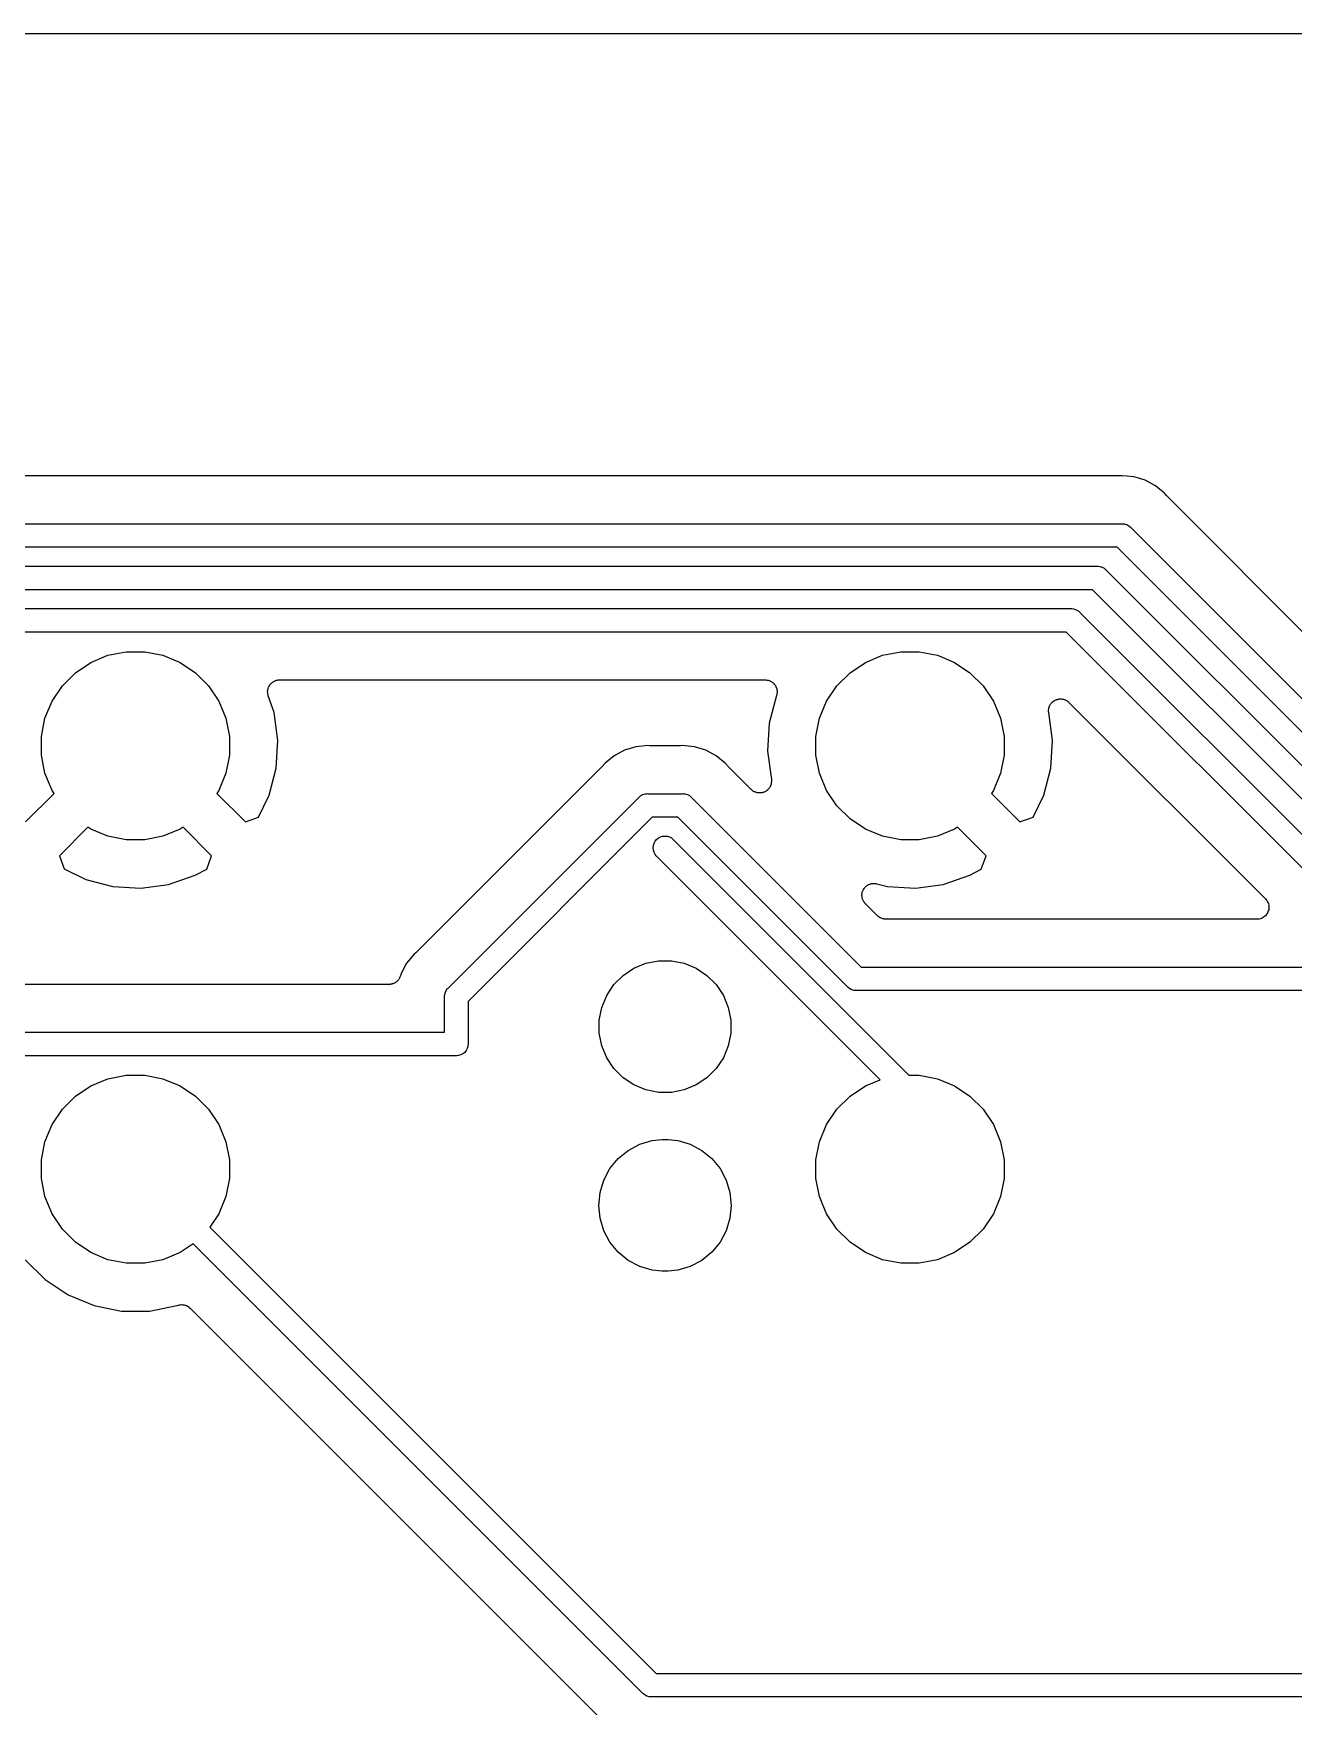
# Model space of a CAD drawing. Extents: x 77 to 229, y -160 to -63.
# Drawn here: x 179.22 to 192.61, y -80.63 to -62.85 of the extents above; entities that cross this region are included whole.
import ezdxf

# ---------------------------------------------------------------- set-up
doc = ezdxf.new("R2010")
doc.units = 0
doc.layers.add('BLACK', color=7, linetype='CONTINUOUS')

msp = doc.modelspace()

# ---------------------------------------------------------------- linework, layer by layer
at = {"layer": 'BLACK', "linetype": 'CONTINUOUS'}
for p, q in [((130.678, -62.8515), (200.492, -62.8515)), ((190.75, -67.5544), (154.589, -67.5544)), ((190.755, -67.5539), (190.75, -67.5544)), ((190.76, -67.554), (190.755, -67.5539)), ((190.762, -67.5538), (190.76, -67.554)), ((190.787, -67.5513), (190.762, -67.5538)), ((190.837, -67.5562), (190.787, -67.5513)), ((190.911, -67.5636), (190.837, -67.5562)), ((190.837, -67.5562), (190.837, -67.5562)), ((190.962, -67.579), (190.911, -67.5636)), ((191.03, -67.5998), (190.962, -67.579)), ((190.962, -67.579), (190.962, -67.579)), ((190.962, -67.579), (190.962, -67.579)), ((191.078, -67.6252), (191.03, -67.5998)), ((191.078, -67.6253), (191.078, -67.6252)), ((191.14, -67.6585), (191.078, -67.6253)), ((191.183, -67.6935), (191.14, -67.6585)), ((191.237, -67.7376), (191.183, -67.6935)), ((191.183, -67.6935), (191.183, -67.6935)), ((191.183, -67.6935), (191.183, -67.6935)), ((191.253, -67.757), (191.237, -67.7376)), ((191.256, -67.7608), (191.253, -67.757)), ((191.26, -67.765), (191.256, -67.7608)), ((191.261, -67.7662), (191.26, -67.765)), ((192.87, -69.3759), (191.261, -67.7662)), ((154.558, -68.0624), (190.781, -68.0624)), ((190.781, -68.0624), (190.787, -68.0618)), ((190.787, -68.0618), (190.793, -68.0624)), ((190.793, -68.0624), (190.793, -68.0624)), ((190.793, -68.0624), (190.812, -68.0642)), ((190.812, -68.0642), (190.812, -68.0642)), ((190.812, -68.0642), (190.812, -68.0642)), ((190.812, -68.0642), (190.816, -68.0655)), ((190.816, -68.0655), (190.835, -68.0714)), ((190.835, -68.0714), (190.857, -68.083)), ((190.857, -68.083), (190.857, -68.083)), ((190.857, -68.083), (190.857, -68.083)), ((190.857, -68.083), (190.858, -68.0842)), ((190.858, -68.0842), (190.876, -68.0986)), ((190.876, -68.0986), (190.88, -68.1034)), ((190.88, -68.1034), (194.398, -71.6219)), ((190.735, -68.3124), (154.603, -68.3124)), ((194.253, -71.831), (190.735, -68.3124)), ((154.744, -68.5128), (190.518, -68.5128)), ((190.518, -68.5128), (190.524, -68.5122)), ((190.524, -68.5122), (190.53, -68.5128)), ((190.53, -68.5128), (190.53, -68.5128)), ((190.53, -68.5128), (190.549, -68.5146)), ((190.549, -68.5146), (190.572, -68.5218)), ((190.572, -68.5218), (190.572, -68.5218)), ((190.572, -68.5218), (190.572, -68.5218)), ((190.572, -68.5218), (190.575, -68.5234)), ((190.575, -68.5234), (190.594, -68.5334)), ((190.594, -68.5334), (190.594, -68.5334)), ((190.594, -68.5334), (190.594, -68.5334)), ((190.594, -68.5334), (190.602, -68.5398)), ((190.602, -68.5398), (190.613, -68.549)), ((190.613, -68.549), (190.617, -68.5538)), ((190.617, -68.5538), (194.437, -72.3744)), ((190.472, -68.7628), (154.789, -68.7628)), ((194.292, -72.5835), (190.472, -68.7628)), ((156.873, -68.9632), (190.238, -68.9632)), ((190.238, -68.9632), (190.244, -68.9626)), ((190.244, -68.9626), (190.25, -68.9632)), ((190.25, -68.9632), (190.25, -68.9632)), ((190.25, -68.9632), (190.269, -68.965)), ((190.269, -68.965), (190.292, -68.9722)), ((190.292, -68.9722), (190.306, -68.9798)), ((190.306, -68.9798), (190.314, -68.9838)), ((190.314, -68.9838), (190.314, -68.9838)), ((190.314, -68.9838), (190.314, -68.9838)), ((190.314, -68.9838), (190.321, -68.9896)), ((190.321, -68.9896), (190.328, -68.9955)), ((190.328, -68.9955), (190.328, -68.9955)), ((190.328, -68.9955), (190.333, -68.9994)), ((190.333, -68.9994), (190.337, -69.0041)), ((190.337, -69.0041), (194.322, -72.9886)), ((190.192, -69.2132), (156.919, -69.2132)), ((194.177, -73.1977), (190.192, -69.2132)), ((179.826, -69.5353), (180.008, -69.4599)), ((180.008, -69.4599), (180.202, -69.4215)), ((180.202, -69.4215), (180.398, -69.4215)), ((180.398, -69.4215), (180.592, -69.4599)), ((180.592, -69.4599), (180.774, -69.5353)), ((188.058, -69.5353), (188.24, -69.4599)), ((188.24, -69.4599), (188.434, -69.4215)), ((188.434, -69.4215), (188.63, -69.4215)), ((188.63, -69.4215), (188.824, -69.4599)), ((188.824, -69.4599), (189.006, -69.5353)), ((179.523, -69.784), (179.663, -69.6447)), ((179.663, -69.6447), (179.826, -69.5353)), ((180.774, -69.5353), (180.937, -69.6447)), ((180.937, -69.6447), (181.077, -69.784)), ((187.755, -69.784), (187.895, -69.6447)), ((187.895, -69.6447), (188.058, -69.5353)), ((189.006, -69.5353), (189.169, -69.6447)), ((189.169, -69.6447), (189.309, -69.784)), ((179.414, -69.9478), (179.523, -69.784)), ((181.077, -69.784), (181.186, -69.9478)), ((181.705, -69.839), (181.706, -69.8309)), ((181.705, -69.8432), (181.705, -69.839)), ((181.705, -69.8473), (181.705, -69.8432)), ((181.706, -69.8555), (181.705, -69.8473)), ((181.706, -69.8309), (181.707, -69.8227)), ((181.706, -69.8638), (181.706, -69.8555)), ((181.707, -69.8679), (181.706, -69.8638)), ((181.707, -69.8227), (181.709, -69.8187)), ((181.707, -69.872), (181.707, -69.8679)), ((181.709, -69.8799), (181.707, -69.872)), ((181.709, -69.8146), (181.712, -69.8069)), ((181.709, -69.8187), (181.709, -69.8146)), ((181.712, -69.8069), (181.715, -69.799)), ((181.715, -69.799), (181.717, -69.7953)), ((181.717, -69.7953), (181.718, -69.7915)), ((181.718, -69.7915), (181.723, -69.7845)), ((181.723, -69.7845), (181.726, -69.7772)), ((181.726, -69.7772), (181.729, -69.774)), ((181.729, -69.774), (181.731, -69.7705)), ((181.731, -69.7705), (181.737, -69.7645)), ((181.737, -69.7645), (181.742, -69.7581)), ((181.742, -69.7581), (181.745, -69.7555)), ((181.745, -69.7555), (181.748, -69.7524)), ((181.748, -69.7524), (181.755, -69.7476)), ((181.755, -69.7476), (181.761, -69.7424)), ((181.761, -69.7424), (181.765, -69.7405)), ((181.765, -69.7405), (181.769, -69.7381)), ((181.769, -69.7381), (181.776, -69.7347)), ((181.776, -69.7347), (181.783, -69.7308)), ((181.783, -69.7308), (181.787, -69.7296)), ((181.787, -69.7296), (181.791, -69.7279)), ((181.791, -69.7279), (181.799, -69.726)), ((181.799, -69.726), (181.807, -69.7236)), ((181.807, -69.7236), (181.811, -69.7232)), ((181.811, -69.7232), (181.815, -69.7223)), ((181.815, -69.7223), (181.824, -69.722)), ((181.824, -69.722), (181.832, -69.7212)), ((181.832, -69.7212), (186.993, -69.7212)), ((186.993, -69.7212), (186.994, -69.7212)), ((186.994, -69.7212), (186.998, -69.7216)), ((186.998, -69.7216), (187.001, -69.7215)), ((187.001, -69.7215), (187.01, -69.723)), ((187.01, -69.723), (187.019, -69.724)), ((187.019, -69.724), (187.022, -69.725)), ((187.022, -69.725), (187.026, -69.7256)), ((187.026, -69.7256), (187.034, -69.7288)), ((187.034, -69.7288), (187.043, -69.7315)), ((187.043, -69.7315), (187.046, -69.7332)), ((187.046, -69.7332), (187.049, -69.7344)), ((187.049, -69.7344), (187.057, -69.7391)), ((187.057, -69.7391), (187.064, -69.7434)), ((187.064, -69.7434), (187.067, -69.7457)), ((187.067, -69.7457), (187.07, -69.7475)), ((187.07, -69.7475), (187.077, -69.7536)), ((187.077, -69.7536), (187.083, -69.7593)), ((187.083, -69.7593), (187.086, -69.7621)), ((187.086, -69.7621), (187.088, -69.7645)), ((187.088, -69.7645), (187.093, -69.7717)), ((187.093, -69.7717), (187.099, -69.7787)), ((187.099, -69.7787), (187.101, -69.7818)), ((187.101, -69.7818), (187.103, -69.7846)), ((187.103, -69.7846), (187.106, -69.7927)), ((187.106, -69.7927), (187.11, -69.8006)), ((187.11, -69.8006), (187.111, -69.804)), ((187.111, -69.804), (187.113, -69.8072)), ((187.113, -69.8072), (187.115, -69.8159)), ((187.115, -69.8159), (187.117, -69.8244)), ((187.117, -69.8737), (187.116, -69.8771)), ((187.117, -69.8244), (187.118, -69.8279)), ((187.118, -69.8649), (187.117, -69.8737)), ((187.118, -69.8279), (187.119, -69.8313)), ((187.119, -69.8561), (187.118, -69.8649)), ((187.119, -69.8313), (187.119, -69.8402)), ((187.119, -69.8402), (187.12, -69.8491)), ((187.12, -69.8491), (187.119, -69.8526)), ((187.119, -69.8526), (187.119, -69.8561)), ((187.646, -69.9478), (187.755, -69.784)), ((189.309, -69.784), (189.418, -69.9478)), ((179.338, -70.1298), (179.414, -69.9478)), ((181.186, -69.9478), (181.262, -70.1298)), ((181.711, -69.888), (181.709, -69.8799)), ((181.712, -69.8897), (181.711, -69.888)), ((181.774, -70.0695), (181.712, -69.8897)), ((187.113, -69.8865), (187.036, -70.1827)), ((187.116, -69.8805), (187.113, -69.8865)), ((187.116, -69.8771), (187.116, -69.8805)), ((187.57, -70.1298), (187.646, -69.9478)), ((189.418, -69.9478), (189.494, -70.1298)), ((190.004, -70.049), (190.005, -70.0451)), ((190.005, -70.0574), (190.004, -70.049)), ((190.005, -70.0411), (190.006, -70.0327)), ((190.005, -70.0451), (190.005, -70.0411)), ((190.006, -70.0327), (190.007, -70.0244)), ((190.007, -70.0244), (190.008, -70.0206)), ((190.008, -70.0206), (190.009, -70.0166)), ((190.009, -70.0166), (190.012, -70.0088)), ((190.012, -70.0088), (190.014, -70.0007)), ((190.014, -70.0007), (190.016, -69.9972)), ((190.016, -69.9972), (190.018, -69.9935)), ((190.018, -69.9935), (190.022, -69.9864)), ((190.022, -69.9864), (190.026, -69.979)), ((190.026, -69.979), (190.029, -69.9759)), ((190.029, -69.9759), (190.031, -69.9725)), ((190.031, -69.9725), (190.037, -69.9664)), ((190.037, -69.9664), (190.042, -69.9599)), ((190.042, -69.9599), (190.045, -69.9574)), ((190.045, -69.9574), (190.048, -69.9545)), ((190.048, -69.9545), (190.055, -69.9496)), ((190.055, -69.9496), (190.061, -69.9443)), ((190.061, -69.9443), (190.065, -69.9425)), ((190.065, -69.9425), (190.068, -69.9401)), ((190.068, -69.9401), (190.076, -69.9367)), ((190.076, -69.9367), (190.083, -69.9328)), ((190.083, -69.9328), (190.087, -69.9316)), ((190.087, -69.9316), (190.091, -69.93)), ((190.091, -69.93), (190.099, -69.9281)), ((190.099, -69.9281), (190.107, -69.9257)), ((190.107, -69.9257), (190.111, -69.9253)), ((190.111, -69.9253), (190.115, -69.9244)), ((190.115, -69.9244), (190.123, -69.9241)), ((190.123, -69.9241), (190.132, -69.9233)), ((190.132, -69.9233), (190.136, -69.9237)), ((190.136, -69.9237), (190.14, -69.9236)), ((190.14, -69.9236), (190.148, -69.925)), ((190.148, -69.925), (190.156, -69.9258)), ((190.156, -69.9258), (190.16, -69.927)), ((190.16, -69.927), (190.164, -69.9277)), ((190.164, -69.9277), (190.172, -69.9306)), ((190.172, -69.9306), (190.18, -69.9331)), ((190.18, -69.9331), (190.184, -69.935)), ((190.184, -69.935), (190.187, -69.9364)), ((190.187, -69.9364), (190.195, -69.9408)), ((190.195, -69.9408), (190.202, -69.9448)), ((190.202, -69.9448), (190.205, -69.9473)), ((190.205, -69.9473), (190.209, -69.9494)), ((190.209, -69.9494), (190.215, -69.9552)), ((190.215, -69.9552), (190.221, -69.9605)), ((190.221, -69.9605), (192.309, -72.0482)), ((179.3, -70.323), (179.338, -70.1298)), ((181.262, -70.1298), (181.3, -70.323)), ((181.814, -70.3638), (181.774, -70.0695)), ((187.036, -70.1827), (187.018, -70.4792)), ((187.532, -70.323), (187.57, -70.1298)), ((189.494, -70.1298), (189.532, -70.323)), ((190.005, -70.0658), (190.005, -70.0574)), ((190.006, -70.0676), (190.005, -70.0658)), ((190.046, -70.3638), (190.006, -70.0676)), ((179.3, -70.52), (179.3, -70.323)), ((181.3, -70.323), (181.3, -70.52)), ((181.796, -70.6603), (181.814, -70.3638)), ((187.532, -70.52), (187.532, -70.323)), ((189.532, -70.323), (189.532, -70.52)), ((190.028, -70.6603), (190.046, -70.3638)), ((179.338, -70.7132), (179.3, -70.52)), ((181.3, -70.52), (181.262, -70.7132)), ((185.331, -70.5744), (185.292, -70.6062)), ((185.388, -70.5271), (185.331, -70.5744)), ((185.331, -70.5744), (185.331, -70.5744)), ((185.498, -70.4683), (185.388, -70.5271)), ((185.618, -70.4321), (185.498, -70.4683)), ((185.717, -70.4224), (185.618, -70.4321)), ((185.742, -70.4199), (185.717, -70.4224)), ((185.717, -70.4224), (185.717, -70.4224)), ((185.766, -70.4224), (185.742, -70.4199)), ((185.772, -70.4224), (185.766, -70.4224)), ((185.777, -70.423), (185.772, -70.4224)), ((185.779, -70.423), (185.777, -70.423)), ((186.081, -70.423), (185.779, -70.423)), ((186.086, -70.4225), (186.081, -70.423)), ((186.091, -70.4225), (186.086, -70.4225)), ((186.093, -70.4224), (186.091, -70.4225)), ((186.118, -70.4199), (186.093, -70.4224)), ((186.143, -70.4224), (186.118, -70.4199)), ((186.242, -70.4321), (186.143, -70.4224)), ((186.143, -70.4224), (186.143, -70.4224)), ((186.361, -70.4683), (186.242, -70.4321)), ((186.471, -70.5271), (186.361, -70.4683)), ((186.568, -70.6062), (186.471, -70.5271)), ((187.018, -70.4792), (187.059, -70.779)), ((187.57, -70.7132), (187.532, -70.52)), ((189.532, -70.52), (189.494, -70.7132)), ((179.414, -70.8952), (179.338, -70.7132)), ((181.262, -70.7132), (181.186, -70.8952)), ((181.721, -70.9476), (181.796, -70.6603)), ((185.268, -70.6348), (183.29, -72.6127)), ((185.271, -70.6307), (185.268, -70.6348)), ((185.275, -70.6269), (185.271, -70.6307)), ((185.276, -70.6256), (185.275, -70.6269)), ((185.292, -70.6062), (185.276, -70.6256)), ((186.584, -70.6256), (186.568, -70.6062)), ((186.587, -70.6293), (186.584, -70.6256)), ((186.591, -70.6335), (186.587, -70.6293)), ((186.592, -70.6348), (186.591, -70.6335)), ((186.843, -70.8861), (186.592, -70.6348)), ((187.646, -70.8952), (187.57, -70.7132)), ((189.494, -70.7132), (189.418, -70.8952)), ((189.953, -70.9476), (190.028, -70.6603)), ((179.132, -71.2304), (179.435, -70.9271)), ((179.435, -70.9271), (179.414, -70.8952)), ((181.186, -70.8952), (181.165, -70.9271)), ((181.165, -70.9271), (181.468, -71.2304)), ((185.672, -70.9516), (185.694, -70.9399)), ((185.694, -70.9398), (185.717, -70.9328)), ((185.694, -70.9399), (185.694, -70.9398)), ((185.717, -70.9328), (185.735, -70.931)), ((185.735, -70.931), (185.742, -70.9304)), ((185.735, -70.931), (185.735, -70.931)), ((185.742, -70.9304), (185.748, -70.931)), ((185.748, -70.931), (186.112, -70.931)), ((186.112, -70.931), (186.118, -70.9304)), ((186.118, -70.9304), (186.124, -70.931)), ((186.124, -70.931), (186.124, -70.931)), ((186.124, -70.931), (186.142, -70.9328)), ((186.142, -70.9328), (186.166, -70.9399)), ((186.166, -70.9399), (186.188, -70.9516)), ((186.85, -70.8914), (186.843, -70.8861)), ((186.856, -70.8972), (186.85, -70.8914)), ((186.859, -70.8993), (186.856, -70.8972)), ((186.862, -70.9018), (186.859, -70.8993)), ((186.87, -70.9058), (186.862, -70.9018)), ((186.877, -70.9103), (186.87, -70.9058)), ((186.881, -70.9117), (186.877, -70.9103)), ((186.884, -70.9135), (186.881, -70.9117)), ((186.892, -70.916), (186.884, -70.9135)), ((186.9, -70.919), (186.892, -70.916)), ((186.904, -70.9196), (186.9, -70.919)), ((186.908, -70.9208), (186.904, -70.9196)), ((186.916, -70.9216), (186.908, -70.9208)), ((186.925, -70.923), (186.916, -70.9216)), ((186.929, -70.9229), (186.925, -70.923)), ((186.933, -70.9233), (186.929, -70.9229)), ((186.941, -70.9225), (186.933, -70.9233)), ((186.949, -70.9222), (186.941, -70.9225)), ((186.953, -70.9213), (186.949, -70.9222)), ((186.957, -70.921), (186.953, -70.9213)), ((186.965, -70.9185), (186.957, -70.921)), ((186.974, -70.9167), (186.965, -70.9185)), ((186.977, -70.915), (186.974, -70.9167)), ((186.981, -70.9139), (186.977, -70.915)), ((186.989, -70.9099), (186.981, -70.9139)), ((186.996, -70.9065), (186.989, -70.9099)), ((186.999, -70.9042), (186.996, -70.9065)), ((187.003, -70.9023), (186.999, -70.9042)), ((187.01, -70.897), (187.003, -70.9023)), ((187.016, -70.8921), (187.01, -70.897)), ((187.019, -70.8892), (187.016, -70.8921)), ((187.022, -70.8867), (187.019, -70.8892)), ((187.028, -70.8802), (187.022, -70.8867)), ((187.033, -70.8741), (187.028, -70.8802)), ((187.036, -70.8707), (187.033, -70.8741)), ((187.038, -70.8677), (187.036, -70.8707)), ((187.042, -70.8603), (187.038, -70.8677)), ((187.047, -70.8531), (187.042, -70.8603)), ((187.048, -70.8494), (187.047, -70.8531)), ((187.05, -70.8459), (187.048, -70.8494)), ((187.053, -70.8379), (187.05, -70.8459)), ((187.056, -70.83), (187.053, -70.8379)), ((187.057, -70.8223), (187.056, -70.8261)), ((187.056, -70.8261), (187.056, -70.83)), ((187.058, -70.8139), (187.057, -70.8223)), ((187.06, -70.8056), (187.058, -70.8139)), ((187.059, -70.779), (187.059, -70.7808)), ((187.059, -70.7808), (187.059, -70.7892)), ((187.059, -70.7892), (187.06, -70.7976)), ((187.06, -70.7976), (187.06, -70.8016)), ((187.06, -70.8016), (187.06, -70.8056)), ((187.755, -71.059), (187.646, -70.8952)), ((189.418, -70.8952), (189.397, -70.9271)), ((189.397, -70.9271), (189.7, -71.2304)), ((181.608, -71.1797), (181.721, -70.9476)), ((183.627, -72.994), (185.649, -70.9719)), ((185.649, -70.9719), (185.653, -70.9672)), ((185.653, -70.9672), (185.658, -70.9633)), ((185.658, -70.9633), (185.672, -70.9516)), ((185.658, -70.9633), (185.658, -70.9633)), ((186.188, -70.9516), (186.207, -70.9672)), ((186.207, -70.9672), (186.211, -70.9719)), ((186.211, -70.9719), (188.012, -72.773)), ((187.895, -71.1983), (187.755, -71.059)), ((189.84, -71.1797), (189.953, -70.9476)), ((179.794, -71.2863), (179.491, -71.5896)), ((179.826, -71.3077), (179.794, -71.2863)), ((180.806, -71.2863), (180.774, -71.3077)), ((181.109, -71.5896), (180.806, -71.2863)), ((181.468, -71.2304), (181.608, -71.1797)), ((185.793, -71.181), (183.836, -73.1385)), ((186.066, -71.181), (185.793, -71.181)), ((187.867, -72.9821), (186.066, -71.181)), ((188.058, -71.3077), (187.895, -71.1983)), ((189.038, -71.2863), (189.006, -71.3077)), ((189.341, -71.5896), (189.038, -71.2863)), ((189.7, -71.2304), (189.84, -71.1797)), ((180.008, -71.3831), (179.826, -71.3077)), ((180.202, -71.4215), (180.008, -71.3831)), ((180.398, -71.4215), (180.202, -71.4215)), ((180.592, -71.3831), (180.398, -71.4215)), ((180.774, -71.3077), (180.592, -71.3831)), ((185.805, -71.4815), (185.812, -71.4579)), ((185.812, -71.4579), (185.824, -71.4362)), ((185.824, -71.4362), (185.839, -71.4172)), ((185.839, -71.4172), (185.858, -71.4016)), ((185.858, -71.4016), (185.88, -71.39)), ((185.88, -71.39), (185.903, -71.3828)), ((185.903, -71.3828), (185.928, -71.3804)), ((185.928, -71.3804), (185.953, -71.3828)), ((185.953, -71.3828), (185.976, -71.39)), ((185.976, -71.39), (185.998, -71.4016)), ((185.998, -71.4016), (186.012, -71.4133)), ((186.012, -71.4133), (188.52, -73.9215)), ((188.24, -71.3831), (188.058, -71.3077)), ((188.434, -71.4215), (188.24, -71.3831)), ((188.63, -71.4215), (188.434, -71.4215)), ((188.824, -71.3831), (188.63, -71.4215)), ((189.006, -71.3077), (188.824, -71.3831)), ((179.491, -71.5896), (179.542, -71.7296)), ((181.057, -71.7323), (181.109, -71.5896)), ((185.802, -71.506), (185.805, -71.4815)), ((185.805, -71.5305), (185.802, -71.506)), ((185.812, -71.5541), (185.805, -71.5305)), ((185.824, -71.5758), (185.812, -71.5541)), ((185.835, -71.59), (185.824, -71.5758)), ((188.215, -73.9702), (185.835, -71.59)), ((189.289, -71.7323), (189.341, -71.5896)), ((179.542, -71.7296), (179.774, -71.8425)), ((180.652, -71.8953), (180.935, -71.7975)), ((180.935, -71.7975), (181.057, -71.7323)), ((188.884, -71.8953), (189.167, -71.7975)), ((189.167, -71.7975), (189.289, -71.7323)), ((179.774, -71.8425), (180.061, -71.9179)), ((180.061, -71.9179), (180.358, -71.9357)), ((180.358, -71.9357), (180.652, -71.8953)), ((188.021, -72.0024), (188.023, -71.9938)), ((188.021, -72.0061), (188.021, -72.0024)), ((188.021, -72.0097), (188.021, -72.0061)), ((188.022, -72.0184), (188.021, -72.0097)), ((188.023, -71.9938), (188.024, -71.9851)), ((188.024, -71.9851), (188.025, -71.9816)), ((188.025, -71.978), (188.028, -71.9698)), ((188.025, -71.9816), (188.025, -71.978)), ((188.028, -71.9698), (188.031, -71.9614)), ((188.031, -71.9614), (188.033, -71.9582)), ((188.033, -71.9582), (188.034, -71.9548)), ((188.034, -71.9548), (188.039, -71.9473)), ((188.039, -71.9473), (188.043, -71.9397)), ((188.043, -71.9397), (188.045, -71.9369)), ((188.045, -71.9369), (188.047, -71.9337)), ((188.047, -71.9337), (188.053, -71.9273)), ((188.053, -71.9273), (188.059, -71.9206)), ((188.059, -71.9206), (188.062, -71.9183)), ((188.062, -71.9183), (188.064, -71.9156)), ((188.064, -71.9156), (188.071, -71.9105)), ((188.071, -71.9105), (188.078, -71.905)), ((188.078, -71.905), (188.081, -71.9033)), ((188.081, -71.9033), (188.084, -71.9012)), ((188.084, -71.9012), (188.092, -71.8975)), ((188.092, -71.8975), (188.1, -71.8935)), ((188.1, -71.8935), (188.103, -71.8924)), ((188.103, -71.8924), (188.107, -71.8909)), ((188.107, -71.8909), (188.115, -71.8889)), ((188.115, -71.8889), (188.124, -71.8864)), ((188.124, -71.8864), (188.127, -71.886)), ((188.127, -71.886), (188.131, -71.8852)), ((188.131, -71.8852), (188.14, -71.8849)), ((188.14, -71.8849), (188.148, -71.884)), ((188.148, -71.884), (188.152, -71.8844)), ((188.152, -71.8844), (188.156, -71.8843)), ((188.156, -71.8843), (188.164, -71.8857)), ((188.164, -71.8857), (188.173, -71.8865)), ((188.173, -71.8865), (188.176, -71.8876)), ((188.176, -71.8876), (188.18, -71.8882)), ((188.18, -71.8882), (188.293, -71.9179)), ((188.293, -71.9179), (188.59, -71.9357)), ((188.59, -71.9357), (188.884, -71.8953)), ((188.022, -72.0272), (188.022, -72.0184)), ((188.023, -72.0308), (188.022, -72.0272)), ((188.023, -72.0344), (188.023, -72.0308)), ((188.025, -72.0428), (188.023, -72.0344)), ((188.027, -72.0514), (188.025, -72.0428)), ((188.029, -72.0547), (188.027, -72.0514)), ((188.03, -72.0582), (188.029, -72.0547)), ((188.034, -72.066), (188.03, -72.0582)), ((188.038, -72.074), (188.034, -72.066)), ((188.04, -72.077), (188.038, -72.074)), ((188.041, -72.0802), (188.04, -72.077)), ((188.047, -72.0871), (188.041, -72.0802)), ((188.052, -72.0942), (188.047, -72.0871)), ((188.055, -72.0967), (188.052, -72.0942)), ((188.057, -72.0996), (188.055, -72.0967)), ((188.058, -72.1008), (188.057, -72.0996)), ((188.185, -72.2278), (188.058, -72.1008)), ((192.309, -72.0482), (192.31, -72.0491)), ((192.31, -72.0491), (192.31, -72.0491)), ((192.31, -72.0491), (192.31, -72.0492)), ((192.31, -72.0492), (192.31, -72.0495)), ((192.31, -72.0495), (192.318, -72.0591)), ((192.318, -72.0591), (192.326, -72.0685)), ((192.326, -72.0685), (192.326, -72.0686)), ((192.326, -72.0686), (192.326, -72.0688)), ((192.326, -72.0688), (192.332, -72.0798)), ((192.336, -72.1876), (192.331, -72.1981)), ((192.332, -72.0798), (192.337, -72.0904)), ((192.34, -72.1757), (192.336, -72.1872)), ((192.336, -72.1872), (192.336, -72.1874)), ((192.336, -72.1874), (192.336, -72.1876)), ((192.337, -72.0904), (192.337, -72.0906)), ((192.337, -72.0906), (192.337, -72.0908)), ((192.337, -72.0908), (192.341, -72.1027)), ((192.344, -72.164), (192.34, -72.1757)), ((192.341, -72.1027), (192.344, -72.1142)), ((192.344, -72.1142), (192.344, -72.1144)), ((192.344, -72.1144), (192.344, -72.1146)), ((192.344, -72.1146), (192.345, -72.1267)), ((192.345, -72.1515), (192.344, -72.1635)), ((192.344, -72.1635), (192.344, -72.1637)), ((192.344, -72.1637), (192.344, -72.164)), ((192.345, -72.1267), (192.346, -72.1389)), ((192.346, -72.1393), (192.345, -72.1515)), ((192.346, -72.1389), (192.346, -72.1391)), ((192.346, -72.1391), (192.346, -72.1393)), ((188.194, -72.2353), (188.185, -72.2278)), ((188.203, -72.2428), (188.194, -72.2353)), ((188.204, -72.2431), (188.203, -72.2428)), ((188.204, -72.2435), (188.204, -72.2431)), ((188.214, -72.2491), (188.204, -72.2435)), ((188.225, -72.2547), (188.214, -72.2491)), ((188.225, -72.2549), (188.225, -72.2547)), ((188.226, -72.2552), (188.225, -72.2549)), ((188.237, -72.2587), (188.226, -72.2552)), ((188.248, -72.2622), (188.237, -72.2587)), ((188.249, -72.2623), (188.248, -72.2622)), ((188.25, -72.2625), (188.249, -72.2623)), ((188.261, -72.2637), (188.25, -72.2625)), ((188.273, -72.265), (188.261, -72.2637)), ((188.274, -72.265), (188.273, -72.265)), ((188.274, -72.265), (188.274, -72.265)), ((188.274, -72.265), (188.274, -72.265)), ((188.275, -72.265), (188.274, -72.265)), ((192.219, -72.265), (188.275, -72.265)), ((192.231, -72.2638), (192.219, -72.265)), ((192.244, -72.2627), (192.231, -72.2638)), ((192.256, -72.2591), (192.244, -72.2626)), ((192.244, -72.2626), (192.244, -72.2626)), ((192.244, -72.2626), (192.244, -72.2627)), ((192.267, -72.2556), (192.256, -72.2591)), ((192.268, -72.2555), (192.267, -72.2556)), ((192.278, -72.2498), (192.268, -72.2554)), ((192.268, -72.2554), (192.268, -72.2555)), ((192.289, -72.244), (192.278, -72.2498)), ((192.29, -72.2438), (192.289, -72.2439)), ((192.289, -72.2439), (192.289, -72.244)), ((192.299, -72.2361), (192.29, -72.2438)), ((192.309, -72.2284), (192.299, -72.2361)), ((192.317, -72.2187), (192.309, -72.2281)), ((192.309, -72.2281), (192.309, -72.2283)), ((192.309, -72.2283), (192.309, -72.2284)), ((192.324, -72.2094), (192.317, -72.2187)), ((192.325, -72.2092), (192.324, -72.2094)), ((192.331, -72.1981), (192.325, -72.209)), ((192.325, -72.209), (192.325, -72.2092)), ((183.261, -72.6369), (183.182, -72.7333)), ((183.28, -72.6211), (183.261, -72.6369)), ((183.284, -72.6173), (183.28, -72.6211)), ((183.288, -72.6139), (183.284, -72.6173)), ((183.29, -72.6127), (183.288, -72.6139)), ((185.724, -72.7329), (185.859, -72.706)), ((185.859, -72.706), (185.997, -72.706)), ((185.997, -72.706), (186.132, -72.7329)), ((183.102, -72.8971), (183.1, -72.9021)), ((183.105, -72.8924), (183.102, -72.8971)), ((183.108, -72.8862), (183.105, -72.8924)), ((183.111, -72.8803), (183.108, -72.8862)), ((183.113, -72.8749), (183.111, -72.8803)), ((183.115, -72.8697), (183.113, -72.8749)), ((183.116, -72.868), (183.115, -72.8697)), ((183.123, -72.8433), (183.116, -72.868)), ((183.182, -72.7333), (183.123, -72.8433)), ((185.384, -72.9598), (185.482, -72.8623)), ((185.482, -72.8623), (185.596, -72.7857)), ((185.596, -72.7857), (185.724, -72.7329)), ((186.132, -72.7329), (186.26, -72.7857)), ((186.26, -72.7857), (186.374, -72.8623)), ((186.374, -72.8623), (186.472, -72.9598)), ((188.012, -72.773), (193.034, -72.773)), ((182.994, -72.9581), (177.368, -72.9581)), ((183, -72.9575), (182.994, -72.9581)), ((183.006, -72.9576), (183, -72.9575)), ((183.012, -72.9563), (183.006, -72.9576)), ((183.019, -72.9557), (183.012, -72.9563)), ((183.024, -72.954), (183.019, -72.9557)), ((183.03, -72.953), (183.024, -72.954)), ((183.036, -72.9505), (183.03, -72.953)), ((183.043, -72.9485), (183.036, -72.9505)), ((183.048, -72.9458), (183.043, -72.9485)), ((183.053, -72.9437), (183.048, -72.9458)), ((183.059, -72.94), (183.053, -72.9437)), ((183.065, -72.9369), (183.059, -72.94)), ((183.069, -72.9333), (183.065, -72.9369)), ((183.074, -72.9302), (183.069, -72.9333)), ((183.079, -72.9255), (183.074, -72.9302)), ((183.084, -72.9212), (183.079, -72.9255)), ((183.087, -72.9168), (183.084, -72.9212)), ((183.091, -72.9129), (183.087, -72.9168)), ((183.095, -72.9073), (183.091, -72.9129)), ((183.1, -72.9021), (183.095, -72.9073)), ((183.585, -73.0867), (183.588, -73.0622)), ((183.588, -73.0622), (183.595, -73.0386)), ((183.595, -73.0386), (183.606, -73.0169)), ((183.606, -73.0169), (183.618, -73.0026)), ((183.618, -73.0026), (183.622, -72.9979)), ((183.618, -73.0026), (183.618, -73.0026)), ((183.622, -72.9979), (183.627, -72.994)), ((185.255, -73.2018), (185.308, -73.0744)), ((185.308, -73.0744), (185.384, -72.9598)), ((186.472, -72.9598), (186.548, -73.0744)), ((186.548, -73.0744), (186.601, -73.2018)), ((187.871, -72.9868), (187.867, -72.9821)), ((187.876, -72.9907), (187.871, -72.9868)), ((187.89, -73.0024), (187.876, -72.9907)), ((187.876, -72.9907), (187.876, -72.9907)), ((187.908, -73.0119), (187.89, -73.0024)), ((187.912, -73.014), (187.908, -73.0119)), ((187.935, -73.0212), (187.912, -73.014)), ((187.954, -73.023), (187.935, -73.0212)), ((187.96, -73.0236), (187.954, -73.023)), ((187.954, -73.023), (187.954, -73.023)), ((187.966, -73.023), (187.96, -73.0236)), ((192.988, -73.023), (187.966, -73.023)), ((183.586, -73.0928), (183.585, -73.0867)), ((183.586, -73.4661), (183.586, -73.0928)), ((183.836, -73.1385), (183.836, -73.585)), ((185.228, -73.3371), (185.255, -73.2018)), ((186.601, -73.2018), (186.628, -73.3371)), ((185.228, -73.4749), (185.228, -73.3371)), ((186.628, -73.3371), (186.628, -73.4749)), ((177.337, -73.4661), (183.586, -73.4661)), ((183.837, -73.5911), (183.834, -73.6156)), ((183.836, -73.585), (183.837, -73.5911)), ((185.255, -73.6102), (185.228, -73.4749)), ((185.308, -73.7376), (185.255, -73.6102)), ((186.601, -73.6102), (186.548, -73.7376)), ((186.628, -73.4749), (186.601, -73.6102)), ((183.705, -73.7161), (177.383, -73.7161)), ((183.711, -73.7167), (183.705, -73.7161)), ((183.717, -73.7161), (183.711, -73.7167)), ((183.735, -73.7143), (183.717, -73.7161)), ((183.717, -73.7161), (183.717, -73.7161)), ((183.759, -73.7071), (183.735, -73.7143)), ((183.781, -73.6955), (183.759, -73.7071)), ((183.8, -73.6799), (183.781, -73.6955)), ((183.815, -73.6609), (183.8, -73.6799)), ((183.827, -73.6392), (183.815, -73.6609)), ((183.834, -73.6156), (183.827, -73.6392)), ((185.384, -73.8522), (185.308, -73.7376)), ((186.548, -73.7376), (186.472, -73.8522)), ((179.826, -74.0353), (180.008, -73.9599)), ((180.008, -73.9599), (180.202, -73.9215)), ((180.202, -73.9215), (180.398, -73.9215)), ((180.398, -73.9215), (180.592, -73.9599)), ((180.592, -73.9599), (180.774, -74.0353)), ((185.482, -73.9497), (185.384, -73.8522)), ((185.596, -74.0263), (185.482, -73.9497)), ((186.374, -73.9497), (186.26, -74.0263)), ((186.472, -73.8522), (186.374, -73.9497)), ((188.52, -73.9215), (188.63, -73.9215)), ((188.63, -73.9215), (188.824, -73.9599)), ((188.824, -73.9599), (189.006, -74.0353)), ((179.663, -74.1447), (179.826, -74.0353)), ((180.774, -74.0353), (180.937, -74.1447)), ((185.724, -74.0791), (185.596, -74.0263)), ((185.859, -74.106), (185.724, -74.0791)), ((185.997, -74.106), (185.859, -74.106)), ((186.132, -74.0791), (185.997, -74.106)), ((186.26, -74.0263), (186.132, -74.0791)), ((187.895, -74.1447), (188.058, -74.0353)), ((188.058, -74.0353), (188.215, -73.9702)), ((189.006, -74.0353), (189.169, -74.1447)), ((179.414, -74.4478), (179.523, -74.284)), ((179.523, -74.284), (179.663, -74.1447)), ((180.937, -74.1447), (181.077, -74.284)), ((181.077, -74.284), (181.186, -74.4478)), ((187.646, -74.4478), (187.755, -74.284)), ((187.755, -74.284), (187.895, -74.1447)), ((189.169, -74.1447), (189.309, -74.284)), ((189.309, -74.284), (189.418, -74.4478)), ((179.338, -74.6298), (179.414, -74.4478)), ((181.186, -74.4478), (181.262, -74.6298)), ((187.57, -74.6298), (187.646, -74.4478)), ((189.418, -74.4478), (189.494, -74.6298)), ((179.3, -74.823), (179.338, -74.6298)), ((181.262, -74.6298), (181.3, -74.823)), ((185.537, -74.7212), (185.659, -74.6562)), ((185.659, -74.6562), (185.791, -74.6161)), ((185.791, -74.6161), (185.894, -74.606)), ((185.894, -74.606), (185.962, -74.606)), ((185.962, -74.606), (186.065, -74.6161)), ((186.065, -74.6161), (186.197, -74.6562)), ((186.197, -74.6562), (186.319, -74.7212)), ((187.532, -74.823), (187.57, -74.6298)), ((189.494, -74.6298), (189.532, -74.823)), ((179.3, -75.02), (179.3, -74.823)), ((181.3, -74.823), (181.3, -75.02)), ((185.343, -74.9152), (185.431, -74.8086)), ((185.431, -74.8086), (185.537, -74.7212)), ((186.319, -74.7212), (186.425, -74.8086)), ((186.425, -74.8086), (186.513, -74.9152)), ((187.532, -75.02), (187.532, -74.823)), ((189.532, -74.823), (189.532, -75.02)), ((179.338, -75.2132), (179.3, -75.02)), ((181.3, -75.02), (181.262, -75.2132)), ((185.278, -75.0368), (185.343, -74.9152)), ((186.513, -74.9152), (186.578, -75.0368)), ((187.57, -75.2132), (187.532, -75.02)), ((189.532, -75.02), (189.494, -75.2132)), ((185.225, -75.306), (185.238, -75.1688)), ((185.238, -75.1688), (185.278, -75.0368)), ((186.578, -75.0368), (186.618, -75.1688)), ((186.618, -75.1688), (186.631, -75.306)), ((179.414, -75.3952), (179.338, -75.2132)), ((181.262, -75.2132), (181.186, -75.3952)), ((185.238, -75.4432), (185.225, -75.306)), ((186.631, -75.306), (186.618, -75.4432)), ((187.646, -75.3952), (187.57, -75.2132)), ((189.494, -75.2132), (189.418, -75.3952)), ((179.523, -75.559), (179.414, -75.3952)), ((179.663, -75.6983), (179.523, -75.559)), ((181.186, -75.3952), (181.092, -75.5365)), ((181.092, -75.5365), (185.835, -80.2791)), ((185.278, -75.5752), (185.238, -75.4432)), ((186.618, -75.4432), (186.578, -75.5752)), ((187.755, -75.559), (187.646, -75.3952)), ((187.895, -75.6983), (187.755, -75.559)), ((189.309, -75.559), (189.169, -75.6983)), ((189.418, -75.3952), (189.309, -75.559)), ((179.826, -75.8077), (179.663, -75.6983)), ((180.915, -75.7132), (180.774, -75.8077)), ((185.69, -80.4882), (180.915, -75.7132)), ((185.343, -75.6968), (185.278, -75.5752)), ((185.431, -75.8034), (185.343, -75.6968)), ((186.513, -75.6968), (186.425, -75.8034)), ((186.578, -75.5752), (186.513, -75.6968)), ((188.058, -75.8077), (187.895, -75.6983)), ((189.169, -75.6983), (189.006, -75.8077)), ((179.129, -75.8828), (179.339, -76.0928)), ((180.008, -75.8831), (179.826, -75.8077)), ((180.202, -75.9215), (180.008, -75.8831)), ((180.398, -75.9215), (180.202, -75.9215)), ((180.592, -75.8831), (180.398, -75.9215)), ((180.774, -75.8077), (180.592, -75.8831)), ((185.537, -75.8908), (185.431, -75.8034)), ((185.659, -75.9558), (185.537, -75.8908)), ((186.319, -75.8908), (186.197, -75.9558)), ((186.425, -75.8034), (186.319, -75.8908)), ((188.24, -75.8831), (188.058, -75.8077)), ((188.434, -75.9215), (188.24, -75.8831)), ((188.63, -75.9215), (188.434, -75.9215)), ((188.824, -75.8831), (188.63, -75.9215)), ((189.006, -75.8077), (188.824, -75.8831)), ((179.339, -76.0928), (179.586, -76.2579)), ((185.791, -75.9959), (185.659, -75.9558)), ((185.894, -76.006), (185.791, -75.9959)), ((185.962, -76.006), (185.894, -76.006)), ((186.065, -75.9959), (185.962, -76.006)), ((186.197, -75.9558), (186.065, -75.9959)), ((179.586, -76.2579), (179.86, -76.3715)), ((179.86, -76.3715), (180.151, -76.4295)), ((180.151, -76.4295), (180.449, -76.4295)), ((180.449, -76.4295), (180.74, -76.3715)), ((180.74, -76.3715), (180.743, -76.3703)), ((180.743, -76.3701), (180.744, -76.3697)), ((180.743, -76.3703), (180.743, -76.3701)), ((180.743, -76.3701), (180.743, -76.3701)), ((180.743, -76.3701), (180.743, -76.3701)), ((180.744, -76.3697), (180.756, -76.3664)), ((180.756, -76.3664), (180.767, -76.363)), ((180.767, -76.363), (180.768, -76.3629)), ((180.768, -76.3628), (180.78, -76.3618)), ((180.768, -76.3629), (180.768, -76.3628)), ((180.78, -76.3618), (180.792, -76.3607)), ((180.792, -76.3607), (180.792, -76.3607)), ((180.792, -76.3607), (180.793, -76.3607)), ((180.793, -76.3607), (180.805, -76.362)), ((180.805, -76.362), (180.817, -76.3632)), ((180.817, -76.3632), (180.817, -76.3633)), ((180.817, -76.3633), (180.818, -76.3634)), ((180.818, -76.3634), (180.829, -76.3669)), ((180.829, -76.3669), (180.84, -76.3704)), ((180.84, -76.3704), (180.841, -76.3707)), ((180.841, -76.3707), (180.841, -76.3708)), ((180.841, -76.3708), (180.852, -76.3765)), ((180.852, -76.3765), (180.862, -76.3821)), ((180.862, -76.3821), (180.863, -76.3825)), ((180.863, -76.3825), (180.863, -76.3827)), ((180.863, -76.3827), (180.872, -76.3903)), ((180.872, -76.3903), (180.881, -76.3978)), ((180.881, -76.3978), (185.309, -80.8253)), ((185.835, -80.2791), (202.388, -80.2791)), ((185.694, -80.4929), (185.69, -80.4882)), ((185.699, -80.4968), (185.694, -80.4929)), ((185.7, -80.4977), (185.699, -80.4968)), ((185.699, -80.4968), (185.699, -80.4968)), ((185.713, -80.5085), (185.7, -80.4977)), ((185.718, -80.5113), (185.713, -80.5085)), ((185.713, -80.5085), (185.713, -80.5085)), ((185.713, -80.5085), (185.713, -80.5085)), ((185.735, -80.5201), (185.718, -80.5113)), ((185.758, -80.5273), (185.735, -80.5201)), ((185.777, -80.5291), (185.758, -80.5273)), ((185.783, -80.5297), (185.777, -80.5291)), ((185.777, -80.5291), (185.777, -80.5291)), ((185.789, -80.5291), (185.783, -80.5297)), ((202.342, -80.5291), (185.789, -80.5291))]:
    msp.add_line(p, q, dxfattribs=at)

doc.saveas('drawing.dxf')
